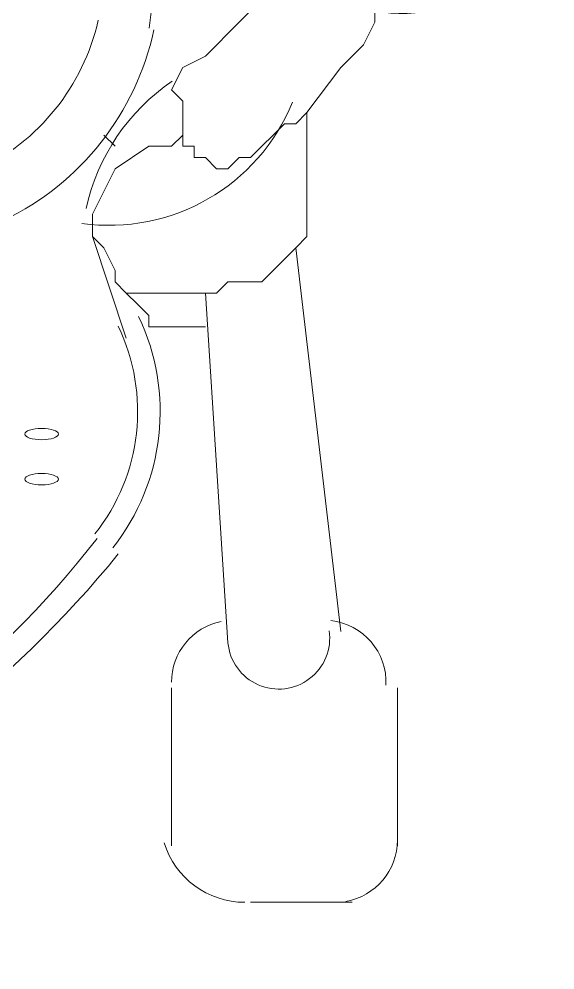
# Model space of a CAD drawing. Header units: metres. Extents: x 29 to 86.9, y -23.2 to 39.7.
# Drawn here: x 76.4679 to 76.584, y -16.0036 to -15.7975 of the extents above; entities that cross this region are included whole.
import ezdxf

# ---------------------------------------------------------------- set-up
doc = ezdxf.new("R2010")
doc.units = ezdxf.units.M
doc.header["$LTSCALE"] = 100
doc.layers.get('0').update_dxf_attribs({"color": 254})
doc.layers.add('Arqui', color=8, linetype='Continuous', lineweight=0)

# ---------------------------------------------------------------- blocks, each defined once
blk = doc.blocks.new('A$C9582355f')
at = {"layer": 'Arqui'}
for points in [[(47.54762673276554, 7.34625111139394), (47.55496353276561, 7.356033511393889), (47.55985473276559, 7.360924711394091), (47.56230033276557, 7.365815911393838), (47.56230033276557, 7.368261511393939, 0.4491904813039294), (47.60132934228494, 7.398703029356057)], [(47.55242991242852, 7.233919795994098, -1.027903157972114), (47.53050753276563, 7.231307911394197), (47.52561633276554, 7.307121511394143)], [(47.12352406037354, 7.253904008137852, 0.2538010257355424), (47.3125391529656, 7.170920373601803, 0.2538010257353973), (47.50217420515759, 7.253904008137852)], [(47.12137978274956, 7.250555223602078, 0.2278580694967202), (47.31431257980552, 7.16040018499416, 0.2278580694965849), (47.50676408278156, 7.250555223602078)]]:
    blk.add_lwpolyline(points, format="xyb", dxfattribs=at)
for points in [[(47.52072513276556, 7.341359911394193), (47.52072513276556, 7.343805511393839), (47.52072513276556, 7.348696711394041), (47.51827953276558, 7.351142311394142), (47.52072513276556, 7.356033511393889), (47.52561633276554, 7.35847911139399), (47.53295313276561, 7.365815911393838), (47.53784433276559, 7.37070711139404), (47.54028993276557, 7.373152711394141), (47.54273553276556, 7.373152711394141), (47.55007233276552, 7.375598311394242)], [(47.50605153276553, 7.338914311394092), (47.50360593276554, 7.341359911394193)], [(47.50849713276551, 7.297339111394194), (47.50116033276555, 7.319349511394194)], [(47.55496353276561, 7.233753511393843), (47.54518113276555, 7.316903911394093)], [(47.50849713276551, 7.307121511394143), (47.51094273276561, 7.304675911394042), (47.5133883327656, 7.302230311393942), (47.5133883327656, 7.299784711393841), (47.51583393276559, 7.299784711393841), (47.52072513276556, 7.299784711393841), (47.52561633276554, 7.299784711393841)], [(47.51827953276558, 7.187287111394198), (47.51827953276558, 7.221525511394248)], [(47.56719153276555, 7.221525511394248), (47.56719153276555, 7.187287111394198)], [(47.5574091327656, 7.175059111394148), (47.5353987327656, 7.175059111394148)]]:
    blk.add_lwpolyline(points, dxfattribs=at)
blk.add_lwpolyline([(47.54762673276554, 7.34625111139394), (47.54762673276554, 7.32179511139384), (47.54762673276554, 7.319349511394194), (47.54518113276555, 7.316903911394093), (47.54028993276557, 7.312012711393891), (47.53784433276559, 7.309567111394244), (47.53295313276561, 7.309567111394244), (47.53050753276563, 7.309567111394244), (47.52806193276552, 7.307121511394143), (47.52561633276554, 7.307121511394143), (47.52072513276556, 7.307121511394143), (47.5133883327656, 7.307121511394143), (47.50849713276551, 7.307121511394143), (47.50605153276553, 7.309567111394244), (47.50605153276553, 7.312012711393891), (47.50360593276554, 7.316903911394093), (47.50116033276555, 7.319349511394194), (47.50116033276555, 7.32179511139384), (47.50116033276555, 7.324240711393941), (47.50360593276554, 7.329131911394143), (47.50605153276553, 7.33402311139389), (47.5133883327656, 7.338914311394092), (47.51827953276558, 7.338914311394092), (47.52072513276556, 7.341359911394193), (47.52072513276556, 7.338914311394092), (47.52317073276555, 7.338914311394092), (47.52317073276555, 7.336468711393991), (47.52561633276554, 7.336468711393991), (47.52806193276552, 7.33402311139389), (47.53050753276563, 7.33402311139389), (47.53295313276561, 7.336468711393991), (47.5353987327656, 7.336468711393991), (47.53784433276559, 7.338914311394092), (47.54028993276557, 7.341359911394193), (47.54273553276556, 7.343805511393839), (47.54518113276555, 7.343805511393839)], close=True, dxfattribs=at)
for centre, radius, start, end in [((45.67307709815481, 7.596925139991981), 1.854984880257228, 352.8039437103953, 359.5880114916212), ((47.45591669924301, 7.376821151317017), 0.04768924495867707, 295.307012064403, 347.1624339902874), ((47.45591670868879, 7.376821121204102), 0.05991722556758776, 295.8563365100231, 347.7831928873498), ((47.54395827903483, 7.31568114078209), 0.04524353822577187, 124.3212610777664, 167.563499154439), ((47.50482871151934, 7.364593122325914), 0.04279801544112012, 261.9525491285447, 337.8845305623616), ((47.46814476150558, 7.281442697629245), 0.04768917459640724, 321.6577184456206, 25.58718994630798), ((47.46814471885051, 7.281442692659311), 0.04279800939870669, 321.6577388134229, 25.58716854056084), ((47.53173031822092, 7.222748313814009), 0.01345078545479198, 101.5740174156231, 180.0000103075815), ((47.55129513609478, 7.222748321567451), 0.01345079319716321, 357.3961639823145, 83.69936871569853), ((47.53417594220201, 7.193401115787765), 0.01834200439342199, 197.3034382934248, 269.9999705227666), ((47.55374071452553, 7.188509914025872), 0.01345081824031468, 279.8768008765568, 359.9999887895831)]:
    blk.add_arc(centre, radius, start, end, dxfattribs=at)
for points in [[(47.49015513276555, 7.277774311393841), (47.48812912435761, 7.277774311393841), (47.48648673276551, 7.277226839377818), (47.48648673276551, 7.276551511394246)], [(47.48648673276551, 7.276551511394246), (47.48648673276551, 7.275876183410219), (47.48812912435761, 7.275328711394195), (47.49015513276555, 7.275328711394195)], [(47.49382353276559, 7.276551511394246), (47.49382353276559, 7.277226839377818), (47.4921811411736, 7.277774311393841), (47.49015513276555, 7.277774311393841)], [(47.49015513276555, 7.275328711394195), (47.4921811411736, 7.275328711394195), (47.49382353276559, 7.275876183410219), (47.49382353276559, 7.276551511394246)], [(47.49015513276555, 7.267991911393892), (47.48812912435761, 7.267991911393892), (47.48648673276551, 7.267444439377869), (47.48648673276551, 7.266769111393842)], [(47.49382353276559, 7.266769111393842), (47.49382353276559, 7.267444439377869), (47.4921811411736, 7.267991911393892), (47.49015513276555, 7.267991911393892)], [(47.48648673276551, 7.266769111393842), (47.48648673276551, 7.266093783409815), (47.48812912435761, 7.265546311394246), (47.49015513276555, 7.265546311394246)], [(47.49015513276555, 7.265546311394246), (47.4921811411736, 7.265546311394246), (47.49382353276559, 7.266093783409815), (47.49382353276559, 7.266769111393842)]]:
    blk.add_open_spline(points, degree=3, dxfattribs=at)

msp = doc.modelspace()

# ---------------------------------------------------------------- block references
msp.add_blockref('A$C9582355f', (28.98266172889876, -23.16396569870889))

doc.saveas('drawing.dxf')
